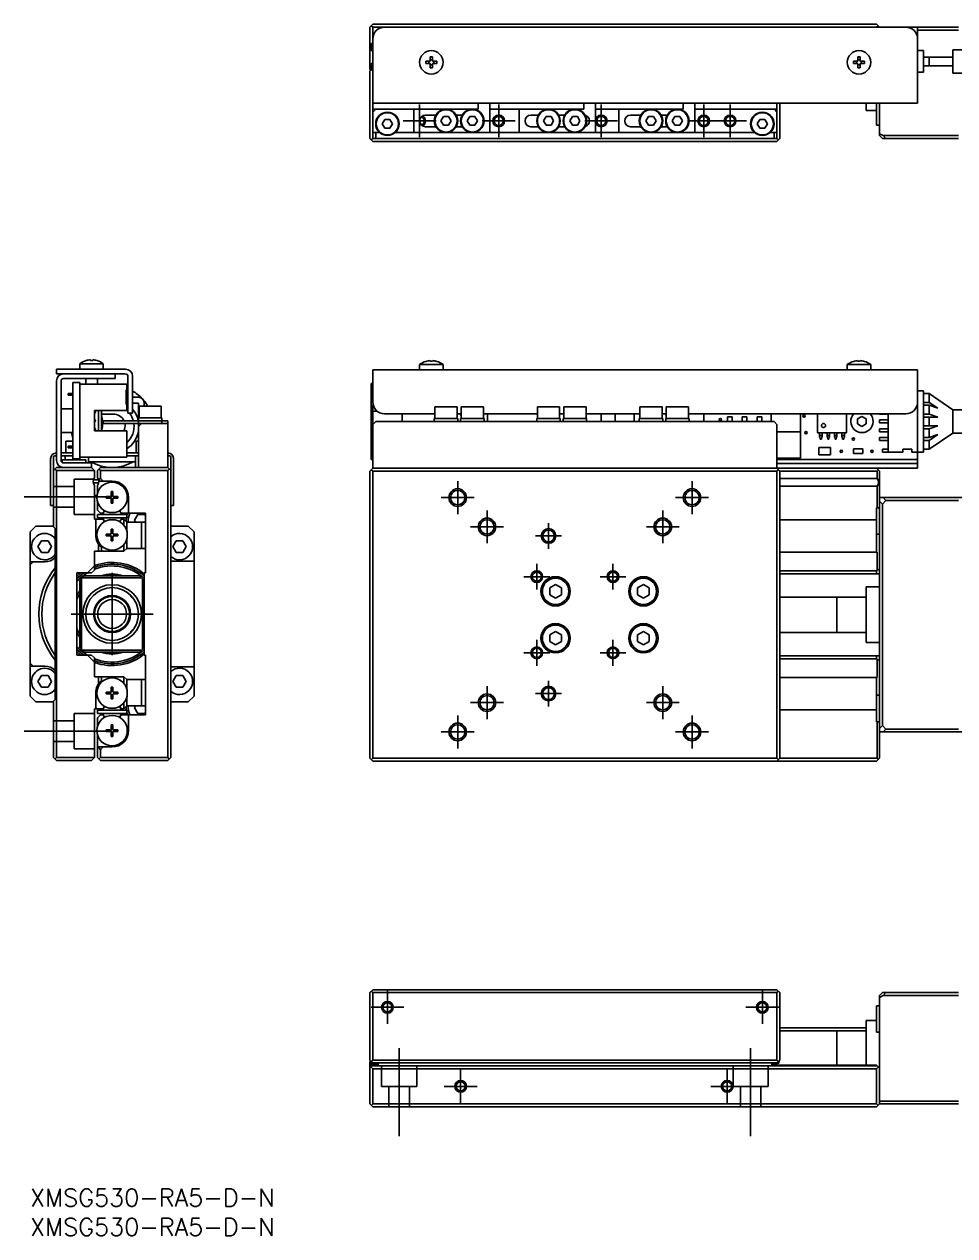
# Model space of a CAD drawing. Extents: x -1 to 643, y -8 to 203.
# Drawn here: x -1 to 157.8, y -8 to 198.8 of the extents above; entities that cross this region are included whole.
import ezdxf

# ---------------------------------------------------------------- set-up
doc = ezdxf.new("R2010")
doc.units = 0
doc.header["$LTSCALE"] = 0.5
doc.linetypes.add('CENTER', pattern=[50.8, 31.75, -6.35, 6.35, -6.35])
doc.linetypes.add('DASHED', pattern=[19.05, 12.7, -6.35])
for name, color, linetype in [('MSM_CENTER', 1, 'CENTER'), ('MSM_CONTINUOUS', 7, 'CONTINUOUS'), ('MSM_DASHED', 4, 'DASHED'), ('MSM_NARROW', 5, 'CONTINUOUS'), ('MSM_PART_NUMBER', 7, 'CONTINUOUS')]:
    doc.layers.add(name, color=color, linetype=linetype)
doc.styles.get("Standard").update_dxf_attribs({"font": 'txt.shx', "height": 1, "bigfont": 'bigfont.shx'})

# ---------------------------------------------------------------- blocks, each defined once
blk = doc.blocks.new('*U2')
at = {"layer": 'MSM_PART_NUMBER'}
blk.add_text('XMSG530-RA5-D-N', height=3, dxfattribs=at).set_placement((0, -3))
blk = doc.blocks.new('*U3')
at = {"layer": 'MSM_PART_NUMBER'}
blk.add_text('XMSG530-RA5-D-N', height=3, dxfattribs=at).set_placement((0, -8))

msp = doc.modelspace()

# ---------------------------------------------------------------- linework, layer by layer
at = {"layer": 'MSM_CENTER'}
for p, q in [((66.5, 185.1), (66.5, 179.5)), ((80, 185.1), (80, 179.5)), ((97.5, 185.1), (97.5, 179.5)), ((115, 185.1), (115, 179.5)), ((119.5, 185.1), (119.5, 179.5)), ((63.7, 182.3), (69.3, 182.3)), ((77.2, 182.3), (82.8, 182.3)), ((94.7, 182.3), (100.3, 182.3)), ((112.2, 182.3), (122.3, 182.3)), ((73, 115.2), (73, 120.8)), ((113, 115.2), (113, 120.8)), ((-1, 118.13), (14, 118.13)), ((70.2, 118), (75.8, 118)), ((110.2, 118), (115.8, 118)), ((78, 110.2), (78, 115.8)), ((108, 110.2), (108, 115.8)), ((75.2, 113), (80.8, 113)), ((88.5, 109.25), (88.5, 113.65)), ((105.2, 113), (110.8, 113)), ((86.3, 111.45), (90.7, 111.45)), ((86.5, 102.3), (86.5, 106.7)), ((99.5, 102.3), (99.5, 106.7)), ((14, 91.13), (14, 105.13)), ((84.3, 104.5), (88.7, 104.5)), ((97.3, 104.5), (101.7, 104.5)), ((7, 98.13), (21, 98.13)), ((86.5, 89.3), (86.5, 93.7)), ((99.5, 89.3), (99.5, 93.7)), ((84.3, 91.5), (88.7, 91.5)), ((97.3, 91.5), (101.7, 91.5)), ((78, 80.2), (78, 85.8)), ((88.5, 82.35), (88.5, 86.75)), ((108, 80.2), (108, 85.8)), ((75.2, 83), (80.8, 83)), ((86.3, 84.55), (90.7, 84.55)), ((105.2, 83), (110.8, 83)), ((73, 75.2), (73, 80.8)), ((113, 75.2), (113, 80.8)), ((-1, 78.13), (14, 78.13)), ((70.2, 78), (75.8, 78)), ((110.2, 78), (115.8, 78)), ((61, 33.8), (61, 28.2)), ((125, 33.8), (125, 28.2)), ((58.2, 31), (63.8, 31)), ((122.2, 31), (127.8, 31)), ((63, 24), (63, 9)), ((123, 24), (123, 9)), ((73.5, 20.3), (73.5, 14.7)), ((119, 20.3), (119, 14.7)), ((70.7, 17.5), (76.3, 17.5)), ((116.2, 17.5), (121.8, 17.5))]:
    msp.add_line(p, q, dxfattribs=at)
at = {"layer": 'MSM_CONTINUOUS'}
for p, q in [((58, 198.3), (58.5, 198.8)), ((58.25, 198.55), (58.5, 198.3)), ((58.5, 198.8), (144.5, 198.8)), ((144.5, 198.8), (145, 198.3)), ((144.5, 198.3), (144.75, 198.55)), ((58, 198.3), (58, 191.1)), ((58.5, 198.3), (58.5, 179.3)), ((58.5, 198.3), (158.5, 198.3)), ((151.5, 198.3), (151.5, 185.3)), ((158.5, 197.8), (151.5, 197.8)), ((58.2, 195.5), (58.2, 194.3)), ((58.5, 195.5), (58.2, 195.5)), ((172.33, 194.45), (157.5, 194.45)), ((157.5, 194.45), (157.5, 190.45)), ((58.5, 194.3), (58.2, 194.3)), ((67.57, 192.5), (68.3, 192.5)), ((68.3, 192.5), (68.3, 193.23)), ((68.7, 193.23), (68.7, 192.5)), ((68.7, 192.5), (69.43, 192.5)), ((140.57, 192.5), (141.3, 192.5)), ((141.3, 192.5), (141.3, 193.23)), ((141.7, 193.23), (141.7, 192.5)), ((141.7, 192.5), (142.43, 192.5)), ((152.5, 194.3), (151.5, 194.3)), ((152.5, 194.3), (152.5, 190.6)), ((157.5, 193.2), (152.5, 193.2)), ((153.5, 193.2), (153.5, 191.7)), ((58.5, 192.3), (58, 191.8)), ((58.5, 191.8), (58, 191.8)), ((58.5, 191.6), (58, 191.6)), ((58, 190.8), (58.5, 191.3)), ((58.1, 191), (58, 191.1)), ((58, 179.3), (58, 190.8)), ((58.1, 190.9), (58.1, 191.1)), ((58.25, 191.05), (58.5, 190.8)), ((58.5, 191.4), (58.4, 191.4)), ((68.3, 192.1), (67.57, 192.1)), ((68.3, 191.37), (68.3, 192.1)), ((68.7, 192.1), (68.7, 191.37)), ((69.43, 192.1), (68.7, 192.1)), ((141.3, 192.1), (140.57, 192.1)), ((141.3, 191.37), (141.3, 192.1)), ((141.7, 192.1), (141.7, 191.37)), ((142.43, 192.1), (141.7, 192.1)), ((152.5, 190.6), (151.5, 190.6)), ((152.5, 191.7), (157.5, 191.7)), ((157.5, 190.45), (172.33, 190.45)), ((151.5, 185.3), (58.5, 185.3)), ((58.5, 183.8), (59, 184.3)), ((76.5, 184.3), (58.5, 184.3)), ((65.5, 180.3), (65.5, 184.3)), ((76.5, 184.3), (76.5, 185.3)), ((78.5, 185.3), (78.5, 180.3)), ((78.5, 184.3), (94.5, 184.3)), ((83.5, 180.3), (83.5, 184.3)), ((94.5, 184.3), (94.5, 185.3)), ((96.5, 185.3), (96.5, 180.3)), ((96.5, 184.3), (111.5, 184.3)), ((100.5, 180.3), (100.5, 184.3)), ((111.5, 184.3), (111.5, 185.3)), ((113.5, 185.3), (113.5, 180.3)), ((113.5, 184.3), (127.5, 184.3)), ((127, 184.3), (127.5, 183.8)), ((127.5, 179.3), (127.5, 185.3)), ((128, 185.3), (128, 179.3)), ((142.7, 184.05), (142.7, 185.3)), ((144.5, 185.3), (144.5, 181.55)), ((145, 179.8), (145, 185.3)), ((60.13, 181.8), (60.57, 182.55)), ((60.57, 182.55), (61.43, 182.55)), ((61.43, 182.55), (61.87, 181.8)), ((69.27, 183.3), (67.5, 183.3)), ((70.13, 182.3), (70.57, 183.05)), ((70.57, 181.55), (70.13, 182.3)), ((70.57, 183.05), (71.43, 183.05)), ((71.43, 183.05), (71.87, 182.3)), ((71.87, 182.3), (71.43, 181.55)), ((73.77, 183.3), (72.73, 183.3)), ((74.63, 182.3), (75.07, 183.05)), ((75.07, 181.55), (74.63, 182.3)), ((75.07, 183.05), (75.93, 183.05)), ((75.93, 183.05), (76.37, 182.3)), ((76.37, 182.3), (75.93, 181.55)), ((86.77, 183.3), (85.5, 183.3)), ((87.63, 182.3), (88.07, 183.05)), ((88.07, 181.55), (87.63, 182.3)), ((88.07, 183.05), (88.93, 183.05)), ((88.93, 183.05), (89.37, 182.3)), ((89.37, 182.3), (88.93, 181.55)), ((91.27, 183.3), (90.23, 183.3)), ((92.13, 182.3), (92.57, 183.05)), ((92.57, 181.55), (92.13, 182.3)), ((92.57, 183.05), (93.43, 183.05)), ((93.43, 183.05), (93.87, 182.3)), ((93.87, 182.3), (93.43, 181.55)), ((104.27, 183.3), (102.5, 183.3)), ((105.13, 182.3), (105.57, 183.05)), ((105.57, 181.55), (105.13, 182.3)), ((105.57, 183.05), (106.43, 183.05)), ((106.43, 183.05), (106.87, 182.3)), ((106.87, 182.3), (106.43, 181.55)), ((108.77, 183.3), (107.73, 183.3)), ((109.63, 182.3), (110.07, 183.05)), ((110.07, 181.55), (109.63, 182.3)), ((110.07, 183.05), (110.93, 183.05)), ((110.93, 183.05), (111.37, 182.3)), ((111.37, 182.3), (110.93, 181.55)), ((124.13, 181.8), (124.57, 182.55)), ((124.57, 182.55), (125.43, 182.55)), ((125.43, 182.55), (125.87, 181.8)), ((142.7, 184.05), (144.5, 184.05)), ((58.5, 180.3), (59.68, 180.3)), ((59, 180.3), (59, 179.3)), ((60.57, 181.05), (60.13, 181.8)), ((61.43, 181.05), (60.57, 181.05)), ((61.87, 181.8), (61.43, 181.05)), ((62.32, 180.3), (123.68, 180.3)), ((67.5, 181.3), (69.27, 181.3)), ((71.43, 181.55), (70.57, 181.55)), ((72.73, 181.3), (73.77, 181.3)), ((75.93, 181.55), (75.07, 181.55)), ((85.5, 181.3), (86.77, 181.3)), ((88.93, 181.55), (88.07, 181.55)), ((90.23, 181.3), (91.27, 181.3)), ((93.43, 181.55), (92.57, 181.55)), ((102.5, 181.3), (104.27, 181.3)), ((106.43, 181.55), (105.57, 181.55)), ((107.73, 181.3), (108.77, 181.3)), ((110.93, 181.55), (110.07, 181.55)), ((124.57, 181.05), (124.13, 181.8)), ((125.43, 181.05), (124.57, 181.05)), ((125.87, 181.8), (125.43, 181.05)), ((126.32, 180.3), (127.5, 180.3)), ((127, 179.3), (127, 180.3)), ((144.5, 181.55), (145, 181.55)), ((145, 180.11), (145.61, 179.8)), ((58, 179.3), (58.5, 178.8)), ((58.5, 179.3), (58.25, 179.05)), ((127.5, 179.3), (58.5, 179.3)), ((127.5, 178.8), (58.5, 178.8)), ((127.75, 179.05), (127.5, 179.3)), ((128, 179.3), (127.5, 178.8)), ((145.5, 179.3), (145, 179.8)), ((158.5, 179.3), (145.5, 179.3)), ((145.61, 179.8), (158.5, 179.8)), ((145.61, 179.8), (146.11, 179.3)), ((12.5, 140.83), (8.5, 140.83)), ((8.5, 140.83), (8.5, 139.93)), ((9.57, 141.39), (9.55, 141.39)), ((10.3, 141.39), (10.3, 141.52)), ((10.7, 141.39), (10.3, 141.39)), ((10.7, 141.52), (10.7, 141.39)), ((11.45, 141.39), (11.43, 141.39)), ((12.5, 139.93), (12.5, 140.83)), ((70.5, 140.7), (66.5, 140.7)), ((66.5, 140.7), (66.5, 139.8)), ((67.57, 141.26), (67.55, 141.26)), ((68.3, 141.26), (68.3, 141.39)), ((68.7, 141.26), (68.3, 141.26)), ((68.7, 141.39), (68.7, 141.26)), ((69.45, 141.26), (69.43, 141.26)), ((70.5, 139.8), (70.5, 140.7)), ((143.5, 140.7), (139.5, 140.7)), ((139.5, 140.7), (139.5, 139.8)), ((140.57, 141.26), (140.55, 141.26)), ((141.3, 141.26), (141.3, 141.39)), ((141.7, 141.26), (141.3, 141.26)), ((141.7, 141.39), (141.7, 141.26)), ((142.45, 141.26), (142.43, 141.26)), ((143.5, 139.8), (143.5, 140.7)), ((4.5, 139.13), (4.5, 139.93)), ((4.5, 139.93), (16.3, 139.93)), ((16.2, 139.13), (4.5, 139.13)), ((14.5, 139.13), (14.5, 138.33)), ((16.7, 132.43), (16.7, 138.63)), ((17.5, 138.73), (17.5, 132.43)), ((58.5, 139.8), (151.5, 139.8)), ((58.5, 134.3), (58.5, 139.8)), ((151.5, 123), (151.5, 139.8)), ((4.5, 137.93), (4.5, 124.33)), ((5.3, 137.93), (5.3, 124.33)), ((14.5, 138.33), (5.7, 138.33)), ((7.3, 137.63), (7.3, 124.63)), ((7.3, 137.63), (8.5, 137.63)), ((8.5, 137.63), (8.5, 124.63)), ((16.5, 137.38), (8.5, 137.38)), ((9.5, 138.33), (9.5, 137.38)), ((11.5, 137.38), (11.5, 138.33)), ((16.5, 136.38), (16.5, 137.38)), ((58.5, 137.5), (58.2, 137.5)), ((58.2, 137.5), (58.2, 124.5)), ((6.5, 135.76), (6.5, 135.51)), ((7.3, 135.76), (6.5, 135.76)), ((7.3, 135.51), (6.5, 135.51)), ((16.4, 133.88), (16.4, 136.38)), ((16.5, 136.38), (16.4, 136.38)), ((16.4, 135.58), (16.5, 135.58)), ((16.4, 135.21), (16.5, 135.21)), ((16.4, 135.06), (16.5, 135.06)), ((16.4, 134.68), (16.5, 134.68)), ((16.5, 134.68), (16.5, 135.58)), ((16.5, 135.13), (16.7, 135.13)), ((17.5, 135.13), (18.5, 135.13)), ((152.5, 136.25), (151.5, 136.25)), ((152.5, 136.25), (152.5, 125.75)), ((153.5, 135.75), (152.5, 135.75)), ((157.5, 133), (153.5, 135.75)), ((153.5, 135.75), (153.5, 134.25)), ((7.3, 133.13), (5.3, 133.13)), ((11, 129.38), (11, 132.88)), ((11, 132.88), (16.5, 132.88)), ((11.7, 132.88), (11.7, 129.38)), ((12.2, 132.88), (12.2, 129.38)), ((16.7, 134.13), (16.4, 134.13)), ((16.5, 133.88), (16.4, 133.88)), ((16.5, 132.88), (16.5, 133.88)), ((17.5, 132.43), (16.7, 132.43)), ((18.5, 134.13), (17.5, 134.13)), ((18.5, 134.13), (18.5, 123.13)), ((22.4, 133.63), (18.6, 133.63)), ((18.6, 133.63), (18.6, 131.63)), ((19.5, 133.63), (19.5, 134.13)), ((22.4, 131.63), (22.4, 133.63)), ((58.58, 133.75), (58.5, 133.75)), ((58.5, 123), (58.5, 133.75)), ((58.5, 132.75), (59.24, 132.75)), ((69.1, 133.5), (69.1, 131.5)), ((72.9, 133.5), (69.1, 133.5)), ((72.9, 131.5), (72.9, 133.5)), ((73.6, 133.5), (73.6, 131.5)), ((77.4, 133.5), (73.6, 133.5)), ((77.4, 131.5), (77.4, 133.5)), ((86.6, 133.5), (86.6, 131.5)), ((90.4, 133.5), (86.6, 133.5)), ((90.4, 131.5), (90.4, 133.5)), ((91.1, 133.5), (91.1, 131.5)), ((94.9, 133.5), (91.1, 133.5)), ((94.9, 131.5), (94.9, 133.5)), ((104.1, 133.5), (104.1, 131.5)), ((107.9, 133.5), (104.1, 133.5)), ((107.9, 131.5), (107.9, 133.5)), ((108.6, 133.5), (108.6, 131.5)), ((112.4, 133.5), (108.6, 133.5)), ((112.4, 131.5), (112.4, 133.5)), ((152.5, 134.25), (153.5, 134.25)), ((153.5, 133.75), (152.5, 133.75)), ((153.5, 134.25), (154.95, 133.25)), ((154.95, 133.25), (153.5, 133.75)), ((153.5, 133.75), (153.5, 132.25)), ((157.5, 133), (157.5, 129)), ((163.24, 133), (157.5, 133)), ((14.21, 132.26), (12.2, 132.26)), ((12.35, 130.26), (12.35, 131.13)), ((12.5, 130.63), (12.5, 131.13)), ((12.5, 131.13), (23.5, 131.13)), ((23.5, 130.63), (12.5, 130.63)), ((18.5, 131.63), (22.5, 131.63)), ((18.5, 130.13), (19, 130.63)), ((22.5, 130.63), (22.5, 131.63)), ((23.5, 123.13), (23.5, 131.13)), ((59, 131), (58.5, 130.5)), ((127, 131), (59, 131)), ((69.1, 132.3), (60.5, 132.3)), ((63.5, 131), (63.5, 132.3)), ((69, 131.5), (69, 131)), ((69, 131.5), (73, 131.5)), ((73.6, 132.3), (72.9, 132.3)), ((73, 131), (73, 131.5)), ((73.5, 131.5), (73.5, 131)), ((73.5, 131.5), (77.5, 131.5)), ((86.6, 132.3), (77.4, 132.3)), ((77.5, 131), (77.5, 131.5)), ((78.1, 131), (78.1, 132.3)), ((86.5, 131.5), (86.5, 131)), ((86.5, 131.5), (90.5, 131.5)), ((91.1, 132.3), (90.4, 132.3)), ((90.5, 131), (90.5, 131.5)), ((91, 131.5), (91, 131)), ((91, 131.5), (95, 131.5)), ((104.1, 132.3), (94.9, 132.3)), ((95, 131), (95, 131.5)), ((97.5, 131), (97.5, 132.3)), ((99.9, 132.3), (99.9, 131)), ((103.1, 131), (103.1, 132.3)), ((104, 131.5), (104, 131)), ((104, 131.5), (108, 131.5)), ((108.6, 132.3), (107.9, 132.3)), ((108, 131), (108, 131.5)), ((108.5, 131.5), (108.5, 131)), ((108.5, 131.5), (112.5, 131.5)), ((149.5, 132.3), (112.4, 132.3)), ((112.5, 131), (112.5, 131.5)), ((115, 131), (115, 132.3)), ((119.83, 131.8), (119.03, 131.8)), ((119.03, 131.8), (119.03, 131)), ((119.83, 131), (119.83, 131.8)), ((121.57, 131.8), (121.57, 131)), ((122.37, 131.8), (121.57, 131.8)), ((122.37, 131), (122.37, 131.8)), ((124.11, 131.8), (124.11, 131)), ((124.91, 131.8), (124.11, 131.8)), ((124.91, 131), (124.91, 131.8)), ((126.5, 131), (126.5, 132.3)), ((127.5, 130.5), (127, 131)), ((127.5, 123), (127.5, 130.5)), ((131.5, 124.75), (131.5, 132.3)), ((134.44, 129.15), (134.44, 132.3)), ((139.34, 132.3), (139.34, 129.15)), ((141.25, 131.43), (142, 131.87)), ((141.25, 130.57), (141.25, 131.43)), ((142, 130.13), (141.25, 130.57)), ((142, 131.87), (142.75, 131.43)), ((142.75, 130.57), (142, 130.13)), ((142.75, 131.43), (142.75, 130.57)), ((145, 132.25), (145, 132.3)), ((145, 132.25), (146.5, 132.25)), ((146.5, 131.25), (145, 131.25)), ((145, 130.75), (145, 131.25)), ((145, 130.75), (146.5, 130.75)), ((146.5, 132.3), (146.5, 125.75)), ((152.5, 132.25), (153.5, 132.25)), ((154.95, 131.75), (152.5, 131.75)), ((153.5, 132.25), (154.95, 131.75)), ((153.5, 131.75), (153.5, 130.25)), ((5.3, 129.13), (7.3, 129.13)), ((16.5, 129.38), (11, 129.38)), ((16.5, 124.88), (16.5, 129.38)), ((131.5, 129.25), (127.5, 129.25)), ((139.24, 129.05), (134.54, 129.05)), ((134.77, 129.05), (134.77, 128.32)), ((135.2, 128.61), (134.77, 128.61)), ((134.89, 128.25), (134.77, 128.32)), ((134.89, 128), (134.89, 128.25)), ((135.2, 128.32), (135.09, 128.25)), ((135.09, 128.25), (135.09, 128)), ((135.2, 129.05), (135.2, 128.32)), ((136.04, 129.05), (136.04, 128.32)), ((136.47, 128.61), (136.04, 128.61)), ((136.16, 128.25), (136.04, 128.32)), ((136.16, 128), (136.16, 128.25)), ((136.47, 128.32), (136.36, 128.25)), ((136.36, 128.25), (136.36, 128)), ((136.47, 129.05), (136.47, 128.32)), ((137.31, 129.05), (137.31, 128.32)), ((137.74, 128.61), (137.31, 128.61)), ((137.43, 128.25), (137.31, 128.32)), ((137.43, 128), (137.43, 128.25)), ((137.74, 128.32), (137.63, 128.25)), ((137.63, 128.25), (137.63, 128)), ((137.74, 129.05), (137.74, 128.32)), ((138.58, 129.05), (138.58, 128.32)), ((139.01, 128.61), (138.58, 128.61)), ((138.7, 128.25), (138.58, 128.32)), ((138.7, 128), (138.7, 128.25)), ((139.01, 128.32), (138.9, 128.25)), ((138.9, 128.25), (138.9, 128)), ((139.01, 129.05), (139.01, 128.32)), ((146.5, 129.75), (145, 129.75)), ((145, 129.25), (145, 129.75)), ((145, 129.25), (146.5, 129.25)), ((146.5, 128.25), (145, 128.25)), ((145, 127.75), (145, 128.25)), ((152.5, 130.25), (154.95, 130.25)), ((153.5, 129.75), (152.5, 129.75)), ((152.5, 128.25), (153.5, 128.25)), ((154.95, 130.25), (153.5, 129.75)), ((153.5, 129.75), (153.5, 128.25)), ((153.5, 126.25), (157.5, 129)), ((153.5, 128.25), (154.95, 128.75)), ((154.95, 128.75), (153.5, 127.75)), ((157.5, 129), (163.24, 129)), ((7.3, 127.63), (6.1, 127.63)), ((6.1, 127.63), (6.1, 125.63)), ((6.5, 126.76), (6.5, 126.51)), ((7.3, 126.76), (6.5, 126.76)), ((7.3, 126.51), (6.5, 126.51)), ((18.5, 127.63), (18.1, 127.63)), ((18.1, 127.63), (18.1, 125.63)), ((134.62, 126.55), (134.62, 125.3)), ((136.62, 126.55), (134.62, 126.55)), ((134.89, 128), (135.09, 128)), ((136.16, 128), (136.36, 128)), ((136.62, 125.3), (136.62, 126.55)), ((137.43, 128), (137.63, 128)), ((138.7, 128), (138.9, 128)), ((142.14, 126.32), (140.54, 126.32)), ((140.54, 126.32), (140.54, 125.52)), ((142.14, 125.52), (142.14, 126.32)), ((145, 127.75), (146.5, 127.75)), ((145.5, 125.75), (145.5, 126.25)), ((146.5, 126.25), (145.5, 126.25)), ((149, 126.25), (150.5, 126.25)), ((149, 125.75), (149, 126.25)), ((150.5, 125.75), (150.5, 126.25)), ((153.5, 127.75), (152.5, 127.75)), ((152.5, 126.25), (153.5, 126.25)), ((153.5, 127.75), (153.5, 126.25)), ((3.5, 116.63), (3.5, 124.63)), ((4, 113.03), (4, 124.93)), ((4.5, 125.13), (4.2, 125.13)), ((7.3, 125.63), (5.3, 125.63)), ((7.3, 125.13), (5.3, 125.13)), ((5.5, 124.43), (9.5, 124.43)), ((5.5, 124.43), (5.5, 123.99)), ((6, 125.13), (6, 124.43)), ((7.3, 124.63), (8.5, 124.63)), ((8.5, 124.88), (16.5, 124.88)), ((9.5, 123.93), (9.5, 124.43)), ((10, 123.93), (10, 124.88)), ((10, 124.13), (18, 124.13)), ((18.5, 125.63), (16.5, 125.63)), ((18.5, 125.13), (16.5, 125.13)), ((18, 125.13), (18, 123.13)), ((23.8, 125.13), (23.5, 125.13)), ((24, 124.93), (24, 73.63)), ((24.5, 116.63), (24.5, 124.63)), ((58.2, 124.5), (58.5, 124.5)), ((131.5, 124.75), (127.5, 124.75)), ((127.5, 124.5), (151.5, 124.5)), ((134.62, 125.3), (136.62, 125.3)), ((140.54, 125.52), (142.14, 125.52)), ((145.5, 125.75), (149, 125.75)), ((150.5, 125.75), (152.5, 125.75)), ((4, 122.63), (4.5, 123.13)), ((4.5, 122.63), (4.25, 122.88)), ((4.5, 123.13), (10.5, 123.13)), ((4.5, 122.63), (4.5, 73.63)), ((11, 122.63), (4.5, 122.63)), ((5.7, 123.93), (10.5, 123.93)), ((10.5, 123.93), (10.5, 123.13)), ((10.5, 123.13), (11, 122.63)), ((11, 122.63), (11, 121.39)), ((12, 123.13), (11.5, 122.63)), ((11.5, 121.39), (11.5, 122.63)), ((12, 122.63), (11.75, 122.88)), ((12, 123.13), (23.5, 123.13)), ((12, 122.63), (12, 121.33)), ((23.5, 122.63), (12, 122.63)), ((23.5, 123.13), (24, 122.63)), ((23.75, 122.88), (23.5, 122.63)), ((23.5, 73.63), (23.5, 122.63)), ((58.5, 123), (58, 122.5)), ((58, 73.5), (58, 122.5)), ((58.25, 122.75), (58.5, 122.5)), ((58.5, 123), (151.5, 123)), ((58.5, 122.5), (58.5, 73.5)), ((127.5, 122.5), (58.5, 122.5)), ((127.5, 123.8), (151.5, 123.8)), ((128, 122.5), (127.5, 123)), ((127.5, 122.5), (127.75, 122.75)), ((127.5, 73.5), (127.5, 122.5)), ((144.6, 122.5), (128, 122.5)), ((128, 122.5), (128, 73.5)), ((145, 122.5), (144.5, 123)), ((144.6, 122.5), (144.8, 122.7)), ((144.6, 121.26), (144.6, 122.5)), ((145, 73.5), (145, 122.5)), ((10.77, 120.53), (11.73, 120.53)), ((10.8, 121.03), (11.7, 121.03)), ((11, 120.07), (11, 114.33)), ((11.5, 120.07), (11.5, 118.75)), ((12, 121.33), (11.73, 120.95)), ((11.74, 120.83), (14, 120.83)), ((12.5, 120.83), (12, 121.33)), ((128, 121.26), (144.6, 121.26)), ((11, 118.33), (11.42, 118.33)), ((11.4, 118.13), (11, 118.13)), ((13, 118.18), (13.8, 118.18)), ((13, 118.18), (13, 117.89)), ((13, 117.89), (13.8, 117.89)), ((13.53, 117.89), (13.53, 118.18)), ((13.86, 119.03), (14.15, 119.03)), ((13.86, 118.24), (13.86, 119.03)), ((14.15, 118.5), (13.86, 118.5)), ((14.15, 118.24), (14.15, 119.03)), ((14.21, 118.18), (15, 118.18)), ((14.21, 117.89), (15, 117.89)), ((14.47, 117.89), (14.47, 118.18)), ((15, 118.18), (15, 117.89)), ((16.8, 115.33), (16.8, 118.03)), ((144.6, 119.94), (128, 119.94)), ((144.6, 116.25), (144.6, 119.94)), ((145, 118), (174, 118)), ((145.61, 118), (146.11, 117.5)), ((4, 116.63), (3.5, 116.63)), ((11.5, 117.32), (11.5, 115.83)), ((11.5, 115.83), (12, 115.33)), ((13.86, 117.03), (13.86, 117.83)), ((13.86, 117.56), (14.15, 117.56)), ((13.86, 117.03), (14.15, 117.03)), ((14.15, 117.03), (14.15, 117.83)), ((24.5, 116.63), (24, 116.63)), ((145, 116.25), (144.5, 116.25)), ((144.5, 108.7), (144.5, 116.25)), ((145.5, 116.89), (145, 117.39)), ((146.11, 117.5), (145.5, 116.89)), ((145.5, 116.89), (145.5, 79.11)), ((158.5, 117.5), (146.11, 117.5)), ((12.46, 114.33), (11, 114.33)), ((11.2, 111.63), (11.2, 114.33)), ((11.5, 115.13), (11.5, 114.53)), ((11.5, 115.13), (16.5, 115.13)), ((11.5, 114.53), (16.5, 114.53)), ((12, 115.33), (12.46, 115.33)), ((12.54, 115.47), (12.46, 115.33)), ((12.46, 114.33), (12.67, 113.96)), ((15.54, 115.33), (15.33, 115.71)), ((15.46, 114.19), (15.54, 114.33)), ((15.54, 115.33), (19.7, 115.33)), ((16, 114.33), (15.54, 114.33)), ((16, 113.29), (16, 114.33)), ((16.5, 113.83), (16, 114.33)), ((16.5, 115.13), (16.5, 114.53)), ((16.5, 113.83), (16.5, 112.35)), ((19.7, 113.83), (16.5, 113.83)), ((17.85, 114.13), (18.42, 115.13)), ((18.02, 113.83), (17.85, 114.13)), ((18.42, 115.13), (19.58, 115.13)), ((19, 109.33), (19, 113.83)), ((19.58, 115.13), (19.7, 114.92)), ((19.7, 105.13), (19.7, 115.33)), ((144.5, 114.2), (128, 114.2)), ((1, 113.13), (0, 112.13)), ((0, 84.13), (0, 112.13)), ((1, 113.13), (4, 113.13)), ((4, 113.03), (4.3, 112.73)), ((4.3, 83.53), (4.3, 112.73)), ((13, 111.78), (13.8, 111.78)), ((13, 111.78), (13, 111.49)), ((13.53, 111.49), (13.53, 111.78)), ((13.86, 112.63), (14.15, 112.63)), ((13.86, 111.84), (13.86, 112.63)), ((14.15, 112.1), (13.86, 112.1)), ((14.15, 111.84), (14.15, 112.63)), ((14.21, 111.78), (15, 111.78)), ((14.47, 111.49), (14.47, 111.78)), ((15, 111.78), (15, 111.49)), ((24, 113.13), (27, 113.13)), ((28, 112.13), (27, 113.13)), ((28, 112.13), (28, 84.13)), ((144.5, 111.75), (145, 111.75)), ((1.35, 109.63), (1.92, 110.63)), ((1.92, 108.63), (1.35, 109.63)), ((1.92, 110.63), (3.08, 110.63)), ((3.08, 110.63), (3.65, 109.63)), ((3.65, 109.63), (3.08, 108.63)), ((11.7, 108.83), (11.7, 110.04)), ((13, 111.49), (13.8, 111.49)), ((13.86, 110.63), (13.86, 111.43)), ((13.86, 111.16), (14.15, 111.16)), ((13.86, 110.63), (14.15, 110.63)), ((14.15, 110.63), (14.15, 111.43)), ((14.21, 111.49), (15, 111.49)), ((16, 108.83), (16, 109.97)), ((16.5, 110.92), (16.5, 109.33)), ((24.35, 109.63), (24.92, 110.63)), ((24.92, 108.63), (24.35, 109.63)), ((24.92, 110.63), (26.08, 110.63)), ((26.08, 110.63), (26.65, 109.63)), ((26.65, 109.63), (26.08, 108.63)), ((3.08, 108.63), (1.92, 108.63)), ((16, 108.83), (11, 108.83)), ((11, 108.83), (11, 105.63)), ((12.2, 109.49), (12.2, 108.83)), ((16, 108.83), (16.5, 109.33)), ((16.5, 109.33), (19.7, 109.33)), ((26.08, 108.63), (24.92, 108.63)), ((144.6, 108.7), (128, 108.7)), ((144.6, 105.64), (144.6, 108.7)), ((0, 106.53), (0.5, 107.03)), ((2.5, 107.03), (0, 107.03)), ((9.79, 105.13), (11, 106.34)), ((11, 105.63), (10.5, 105.13)), ((28, 107.13), (24, 107.13)), ((128, 105.5), (144.5, 105.5)), ((144.5, 105.5), (144.6, 105.64)), ((144.5, 105), (144.5, 105.5)), ((145, 105.81), (144.6, 105.64)), ((8, 105.13), (8, 91.13)), ((10.5, 105.13), (8, 105.13)), ((9.3, 104.63), (8.5, 103.83)), ((8.5, 92.43), (8.5, 103.83)), ((8.8, 104.13), (8.8, 92.13)), ((19, 104.33), (9, 104.33)), ((9.3, 104.63), (18.7, 104.63)), ((18.7, 104.63), (19.5, 103.83)), ((19.2, 92.13), (19.2, 104.13)), ((19.5, 91.13), (19.5, 105.13)), ((19.5, 105.13), (19.7, 105.13)), ((145, 105), (128, 105)), ((88.7, 102.58), (89.7, 103.15)), ((88.7, 101.42), (88.7, 102.58)), ((89.7, 100.85), (88.7, 101.42)), ((89.7, 103.15), (90.7, 102.58)), ((90.7, 101.42), (89.7, 100.85)), ((90.7, 102.58), (90.7, 101.42)), ((103.7, 102.58), (104.7, 103.15)), ((103.7, 101.42), (103.7, 102.58)), ((104.7, 100.85), (103.7, 101.42)), ((104.7, 103.15), (105.7, 102.58)), ((105.7, 101.42), (104.7, 100.85)), ((105.7, 102.58), (105.7, 101.42)), ((142.7, 93.25), (142.7, 102.75)), ((145, 102.75), (142.7, 102.75)), ((17.2, 101.11), (17.2, 101.3)), ((17.2, 101.11), (17.43, 100.88)), ((17.43, 101.05), (17.43, 100.88)), ((17.43, 100.88), (17.56, 100.88)), ((142.7, 101), (128, 101)), ((137.7, 95), (137.7, 101)), ((17.43, 95.38), (17.2, 95.16)), ((17.2, 94.97), (17.2, 95.16)), ((17.43, 95.38), (17.43, 95.21)), ((17.56, 95.38), (17.43, 95.38)), ((88.7, 94.58), (89.7, 95.15)), ((89.7, 95.15), (90.7, 94.58)), ((103.7, 94.58), (104.7, 95.15)), ((104.7, 95.15), (105.7, 94.58)), ((88.7, 93.42), (88.7, 94.58)), ((89.7, 92.85), (88.7, 93.42)), ((90.7, 93.42), (89.7, 92.85)), ((90.7, 94.58), (90.7, 93.42)), ((103.7, 93.42), (103.7, 94.58)), ((104.7, 92.85), (103.7, 93.42)), ((105.7, 93.42), (104.7, 92.85)), ((105.7, 94.58), (105.7, 93.42)), ((128, 95), (142.7, 95)), ((142.7, 93.25), (145, 93.25)), ((8, 91.13), (10.5, 91.13)), ((9.3, 91.63), (8.5, 92.43)), ((9, 91.93), (19, 91.93)), ((18.7, 91.63), (9.3, 91.63)), ((11, 89.93), (9.79, 91.13)), ((10.5, 91.13), (11, 90.63)), ((19.5, 92.43), (18.7, 91.63)), ((19.7, 91.13), (19.5, 91.13)), ((19.7, 80.93), (19.7, 91.13)), ((87.2, 91.8), (87.2, 91.89)), ((87.2, 91.8), (87.26, 91.74)), ((128, 91), (145, 91)), ((144.5, 90.5), (144.5, 91)), ((0.5, 89.23), (0, 89.73)), ((2.5, 89.23), (0, 89.23)), ((11, 90.63), (11, 87.43)), ((24, 89.13), (28, 89.13)), ((144.5, 90.5), (128, 90.5)), ((144.6, 90.36), (144.5, 90.5)), ((144.6, 87.3), (144.6, 90.36)), ((144.6, 90.36), (145, 90.19)), ((1.35, 86.63), (1.92, 87.63)), ((1.92, 87.63), (3.08, 87.63)), ((3.08, 87.63), (3.65, 86.63)), ((16, 87.43), (11, 87.43)), ((11.7, 86.23), (11.7, 87.43)), ((12.2, 87.43), (12.2, 86.78)), ((16, 86.29), (16, 87.43)), ((16.5, 86.93), (16, 87.43)), ((16.5, 86.93), (16.5, 85.35)), ((19.7, 86.93), (16.5, 86.93)), ((19, 82.43), (19, 86.93)), ((24.35, 86.63), (24.92, 87.63)), ((24.92, 87.63), (26.08, 87.63)), ((26.08, 87.63), (26.65, 86.63)), ((128, 87.3), (144.6, 87.3)), ((144.5, 79.75), (144.5, 87.3)), ((1.92, 85.63), (1.35, 86.63)), ((3.08, 85.63), (1.92, 85.63)), ((3.65, 86.63), (3.08, 85.63)), ((13.86, 85.63), (14.15, 85.63)), ((13.86, 84.84), (13.86, 85.63)), ((14.15, 85.1), (13.86, 85.1)), ((14.15, 84.84), (14.15, 85.63)), ((24.92, 85.63), (24.35, 86.63)), ((26.08, 85.63), (24.92, 85.63)), ((26.65, 86.63), (26.08, 85.63)), ((0, 84.13), (1, 83.13)), ((4, 83.13), (1, 83.13)), ((4.3, 83.53), (4, 83.23)), ((4, 73.63), (4, 83.23)), ((11.2, 84.63), (11.2, 81.93)), ((13, 84.78), (13.8, 84.78)), ((13, 84.78), (13, 84.49)), ((13, 84.49), (13.8, 84.49)), ((13.53, 84.49), (13.53, 84.78)), ((13.86, 83.63), (13.86, 84.43)), ((13.86, 84.16), (14.15, 84.16)), ((13.86, 83.63), (14.15, 83.63)), ((14.15, 83.63), (14.15, 84.43)), ((14.21, 84.78), (15, 84.78)), ((14.21, 84.49), (15, 84.49)), ((14.47, 84.49), (14.47, 84.78)), ((15, 84.78), (15, 84.49)), ((16, 81.93), (16, 82.97)), ((16.5, 83.92), (16.5, 82.43)), ((27, 83.13), (24, 83.13)), ((27, 83.13), (28, 84.13)), ((145, 84.25), (144.5, 84.25)), ((11, 81.93), (11, 73.63)), ((12.46, 81.93), (11, 81.93)), ((11.5, 81.73), (11.5, 81.13)), ((11.5, 81.73), (16.5, 81.73)), ((11.5, 81.13), (16.5, 81.13)), ((12, 80.93), (11.5, 80.43)), ((12, 80.93), (12.46, 80.93)), ((12.67, 82.31), (12.46, 81.93)), ((12.46, 80.93), (12.54, 80.79)), ((15.33, 80.56), (15.54, 80.93)), ((15.54, 81.93), (15.46, 82.07)), ((16, 81.93), (15.54, 81.93)), ((15.54, 80.93), (19.7, 80.93)), ((16, 81.93), (16.5, 82.43)), ((16.5, 82.43), (19.7, 82.43)), ((16.5, 81.73), (16.5, 81.13)), ((16.8, 80.93), (16.8, 78.23)), ((17.85, 82.13), (18.02, 82.43)), ((18.42, 81.13), (17.85, 82.13)), ((19.58, 81.13), (18.42, 81.13)), ((19.7, 81.34), (19.58, 81.13)), ((144.5, 81.8), (128, 81.8)), ((11.5, 78.95), (11.5, 80.43)), ((13.86, 79.23), (14.15, 79.23)), ((13.86, 78.44), (13.86, 79.23)), ((14.15, 78.7), (13.86, 78.7)), ((14.15, 78.44), (14.15, 79.23)), ((144.5, 79.75), (145, 79.75)), ((144.6, 73.5), (144.6, 79.75)), ((145, 78.61), (145.5, 79.11)), ((145.5, 79.11), (146.11, 78.5)), ((11.4, 78.13), (11, 78.13)), ((11.5, 73.63), (11.5, 77.52)), ((13, 78.38), (13.8, 78.38)), ((13, 78.38), (13, 78.09)), ((13, 78.09), (13.8, 78.09)), ((13.53, 78.09), (13.53, 78.38)), ((13.86, 77.23), (13.86, 78.03)), ((13.86, 77.76), (14.15, 77.76)), ((13.86, 77.23), (14.15, 77.23)), ((14.15, 77.23), (14.15, 78.03)), ((14.21, 78.38), (15, 78.38)), ((14.21, 78.09), (15, 78.09)), ((14.47, 78.09), (14.47, 78.38)), ((15, 78.38), (15, 78.09)), ((180, 78), (145, 78)), ((146.11, 78.5), (145.61, 78)), ((146.11, 78.5), (158.5, 78.5)), ((11.5, 75.43), (14, 75.43)), ((11.65, 75.43), (12, 74.93)), ((12, 74.93), (12.5, 75.43)), ((12, 74.93), (12, 73.63)), ((4.5, 73.13), (4, 73.63)), ((4.25, 73.38), (4.5, 73.63)), ((4.5, 73.63), (11, 73.63)), ((10.5, 73.13), (4.5, 73.13)), ((11, 73.63), (10.5, 73.13)), ((12, 73.13), (11.5, 73.63)), ((11.75, 73.38), (12, 73.63)), ((12, 73.63), (23.5, 73.63)), ((23.5, 73.13), (12, 73.13)), ((23.5, 73.63), (23.75, 73.38)), ((24, 73.63), (23.5, 73.13)), ((58, 73.5), (58.5, 73)), ((58.5, 73.5), (58.25, 73.25)), ((58.5, 73.5), (127.5, 73.5)), ((144.5, 73), (58.5, 73)), ((127.75, 73.25), (127.5, 73.5)), ((127.5, 73), (128, 73.5)), ((128, 73.5), (144.6, 73.5)), ((144.5, 73), (145, 73.5)), ((144.8, 73.3), (144.6, 73.5)), ((58, 33.5), (58.5, 34)), ((58, 22), (58, 33.5)), ((58.25, 33.75), (58.5, 33.5)), ((58.5, 34), (127.5, 34)), ((127.5, 33.5), (58.5, 33.5)), ((58.5, 33.5), (58.5, 22)), ((127.5, 34), (128, 33.5)), ((127.5, 33.5), (127.75, 33.75)), ((127.5, 22), (127.5, 33.5)), ((128, 33.5), (128, 22)), ((145, 33), (145.5, 33.5)), ((145.5, 33.5), (158.5, 33.5)), ((146.11, 33.5), (145.61, 33)), ((145, 31.25), (144.5, 31.25)), ((144.5, 31.25), (144.5, 26.75)), ((145.61, 33), (145, 32.69)), ((145, 14.5), (145, 33)), ((158.5, 33), (145.61, 33)), ((142.7, 27.5), (128, 27.5)), ((142.7, 27), (128, 27)), ((137.7, 21), (137.7, 27)), ((144.5, 28.75), (142.7, 28.75)), ((142.7, 21.1), (142.7, 28.75)), ((144.5, 26.75), (145, 26.75)), ((58.5, 21.5), (58, 22)), ((58, 21.7), (58.1, 21.8)), ((58, 14.5), (58, 21.7)), ((59.4, 21.2), (58, 21.2)), ((58, 21), (58.5, 20.5)), ((58, 21), (144.6, 21)), ((58.1, 21.7), (58.1, 21.9)), ((58.5, 22), (58.25, 21.75)), ((58.4, 21.4), (59.1, 21.4)), ((58.5, 22), (127.5, 22)), ((127.5, 21.5), (58.5, 21.5)), ((59.4, 21.5), (59.4, 21.2)), ((126.6, 21.5), (126.6, 21.1)), ((144.5, 21.1), (126.6, 21.1)), ((126.9, 21.4), (127.6, 21.4)), ((127.75, 21.75), (127.5, 22)), ((128, 22), (127.5, 21.5)), ((127.9, 21.9), (127.9, 21.7)), ((145, 20.6), (144.5, 21.1)), ((144.5, 20.5), (144.8, 20.8)), ((144.5, 20.5), (58.5, 20.5)), ((58.5, 20.5), (58.5, 14.5)), ((144.5, 14.5), (144.5, 20.5)), ((58, 14.5), (58.5, 14)), ((58.5, 14.5), (58.25, 14.25)), ((58.5, 14.5), (144.5, 14.5)), ((144.75, 14.25), (144.5, 14.5)), ((145, 14.5), (144.5, 14)), ((145, 15), (158.5, 15)), ((158.5, 14.5), (145, 14.5)), ((144.5, 14), (58.5, 14))]:
    msp.add_line(p, q, dxfattribs=at)
for centre, radius in [((68.5, 192.3), 2), ((141.5, 192.3), 2), ((71, 182.3), 2), ((71, 182.3), 1.9), ((75.5, 182.3), 2), ((75.5, 182.3), 1.9), ((88.5, 182.3), 2), ((88.5, 182.3), 1.9), ((93, 182.3), 2), ((93, 182.3), 1.9), ((106, 182.3), 2), ((106, 182.3), 1.9), ((110.5, 182.3), 2), ((110.5, 182.3), 1.9), ((61, 181.8), 2), ((61, 181.8), 1.9), ((97.5, 182.3), 0.783), ((125, 181.8), 2), ((125, 181.8), 1.9), ((117.84, 131.32), 0.2), ((132.13, 131.95), 0.2), ((135.44, 130.3), 0.35), ((132.45, 129.11), 0.2), ((140.54, 128), 0.2), ((138.48, 125.92), 0.2), ((143.72, 125.92), 0.2), ((14, 118.03), 2.6), ((14, 111.63), 2.6), ((88.5, 111.45), 1.01), ((89.7, 102), 2.5), ((89.7, 102), 2.25), ((104.7, 102), 2.5), ((104.7, 102), 2.25), ((14, 98.13), 5), ((14, 98.13), 4.5), ((14, 98.13), 3.15), ((14, 98.13), 3), ((89.7, 94), 2.5), ((89.7, 94), 2.25), ((104.7, 94), 2.5), ((104.7, 94), 2.25), ((14, 84.63), 2.6), ((88.5, 84.55), 1.01), ((14, 78.23), 2.6)]:
    msp.add_circle(centre, radius, dxfattribs=at)
at = {"layer": 'MSM_CONTINUOUS', "extrusion": (0, 0, -1)}
for centre, radius in [((-80, 182.3), 0.783), ((-115, 182.3), 0.783), ((-119.5, 182.3), 0.783), ((-73, 118), 1.23), ((-113, 118), 1.23), ((-78, 113), 1.23), ((-108, 113), 1.23), ((-86.5, 104.5), 0.783), ((-99.5, 104.5), 0.783), ((-86.5, 91.5), 0.783), ((-99.5, 91.5), 0.783), ((-78, 83), 1.23), ((-108, 83), 1.23), ((-73, 78), 1.23), ((-113, 78), 1.23), ((-61, 31), 0.783), ((-125, 31), 0.783), ((-73.5, 17.5), 0.783), ((-119, 17.5), 0.783)]:
    msp.add_circle(centre, radius, dxfattribs=at)
at = {"layer": 'MSM_CONTINUOUS'}
for centre, radius, start, end in [((60.5, 196.3), 2, 90, 180), ((149.5, 196.3), 2, 0, 90), ((68.5, 192.3), 0.95, 167.8468, 192.1532), ((68.5, 192.3), 0.435, 152.6335, 207.3665), ((68.5, 192.3), 0.95, 77.8468, 102.1532), ((68.5, 192.3), 0.435, 62.6335, 117.3665), ((68.5, 192.3), 0.435, 332.6335, 27.3665), ((68.5, 192.3), 0.95, 347.8468, 12.1532), ((141.5, 192.3), 0.95, 167.8468, 192.1532), ((141.5, 192.3), 0.435, 152.6335, 207.3665), ((141.5, 192.3), 0.95, 77.8468, 102.1532), ((141.5, 192.3), 0.435, 62.6335, 117.3665), ((141.5, 192.3), 0.435, 332.6335, 27.3665), ((141.5, 192.3), 0.95, 347.8468, 12.1532), ((58.4, 191.1), 0.3, 90, 180), ((68.5, 192.3), 0.435, 242.6335, 297.3665), ((68.5, 192.3), 0.95, 257.8468, 282.1532), ((141.5, 192.3), 0.435, 242.6335, 297.3665), ((141.5, 192.3), 0.95, 257.8468, 282.1532), ((67.5, 182.3), 1, 90, 270), ((66.5, 182.3), 0.783, 293.0634, 66.9366), ((85.5, 182.3), 1, 90, 270), ((94.5, 182.3), 1, 284.4775, 75.5225), ((102.5, 182.3), 1, 90, 270), ((10.5, 138.33), 3.2, 107.27, 128.6822), ((10.5, 138.33), 3.19, 93.5904, 106.9053), ((10.5, 138.33), 3.19, 73.0947, 86.4096), ((10.5, 138.33), 3.2, 51.3178, 72.73), ((68.5, 138.2), 3.2, 107.27, 128.6822), ((68.5, 138.2), 3.19, 93.5904, 106.9053), ((68.5, 138.2), 3.19, 73.0947, 86.4096), ((68.5, 138.2), 3.2, 51.3178, 72.73), ((141.5, 138.2), 3.2, 107.27, 128.6822), ((141.5, 138.2), 3.19, 93.5904, 106.9053), ((141.5, 138.2), 3.19, 73.0947, 86.4096), ((141.5, 138.2), 3.2, 51.3178, 72.73), ((5.7, 137.93), 1.2, 90, 180), ((16.2, 138.63), 0.5, 0, 90), ((16.3, 138.73), 1.2, 0, 90), ((5.7, 137.93), 0.4, 90, 180), ((14, 130.13), 7, 67.3119, 69.0752), ((14, 130.13), 7, 43.4242, 60), ((18.5, 134.13), 1, 0, 90), ((14, 130.13), 7, 30, 39.8429), ((10.9, 132.63), 0.25, 293.5782, 66.4218), ((14, 130.13), 4.57, 53.7855, 58.3207), ((14, 130.13), 3.75, 43.9455, 48.1897), ((14, 130.13), 3.75, 15.466, 37.8309), ((14, 130.13), 4.57, 12.6397, 40.016), ((60.5, 134.3), 2, 180, 270), ((149.5, 134.3), 2, 270, 0), ((10.9, 131.13), 0.25, 293.5782, 66.4218), ((10.35, 131.13), 2, 337.6684, 22.3316), ((14.21, 130.26), 2, 25.7294, 90), ((14.21, 130.26), 2, 333.84, 10.6099), ((14, 130.13), 3.75, 311.8103, 7.6623), ((72, 131), 1.9, 32.6369, 43.1736), ((107, 131), 1.9, 32.6369, 43.1736), ((142, 131), 1.9, 136.8264, 43.1736), ((14, 130.13), 7, 188.2132, 196.835), ((10.9, 129.63), 0.25, 293.5782, 66.4218), ((10.35, 130.26), 2, 337.6684, 0), ((14, 130.13), 4.57, 303.1646, 349.9589), ((134.54, 129.15), 0.1, 180, 270), ((139.24, 129.15), 0.1, 270, 0), ((4.5, 124.63), 1, 90, 180), ((4.2, 124.93), 0.2, 90, 180), ((5.7, 124.33), 1.2, 180, 270), ((5.7, 124.33), 0.4, 180, 270), ((14, 130.13), 7, 238.9973, 301.0027), ((23.5, 124.63), 1, 0, 90), ((23.8, 124.93), 0.2, 0, 90), ((11.75, 120.73), 1, 138.5904, 221.4096), ((10.75, 120.73), 1, 318.5904, 41.4096), ((14, 118.03), 2.8, 0, 90), ((143.85, 120.6), 1, 318.5904, 41.4096), ((13.8, 118.24), 0.06, 270, 0), ((13.8, 117.83), 0.06, 0, 90), ((14.21, 118.24), 0.06, 180, 270), ((14.21, 117.83), 0.06, 90, 180), ((14, 114.83), 1.59, 143.8028, 169.1069), ((14, 114.83), 1.59, 190.8931, 216.1972), ((14.12, 114.72), 1.75, 142.994, 154.5052), ((14.12, 114.95), 1.75, 214.5052, 217.006), ((13.89, 114.72), 1.75, 34.5052, 37.006), ((13.89, 114.95), 1.75, 322.994, 334.5052), ((14.12, 114.83), 1.59, 10.8931, 18.3584), ((14.12, 114.83), 1.59, 341.6416, 349.1069), ((19, 114.13), 2.6, 171.1501, 184.5966), ((19, 114.13), 2.6, 152.5136, 164.0576), ((19, 114.13), 2.25, 147.769, 187.6623), ((2.5, 109.63), 2.25, 36.8699, 323.1301), ((13.8, 111.84), 0.06, 270, 0), ((14.21, 111.84), 0.06, 180, 270), ((25.5, 109.63), 2.25, 228.1897, 131.8103), ((14, 111.63), 2.8, 180, 229.9948), ((13.8, 111.43), 0.06, 0, 90), ((14.21, 111.43), 0.06, 90, 180), ((2.5, 109.63), 2.6, 270, 313.8131), ((14, 98.13), 12.5, 140.8958, 219.1042), ((14, 98.13), 8.8, 51.3178, 109.9323), ((14, 98.13), 8.5, 49.6798, 110.6673), ((14, 98.13), 8.2, 47.8764, 111.4601), ((14, 98.13), 12, 143.9334, 216.0666), ((14, 98.13), 8.8, 127.3018, 132.9859), ((14, 98.13), 8.5, 124.5603, 134.9009), ((14, 98.13), 8.2, 121.3881, 137.0297), ((14, 98.13), 6.8, 72.9174, 107.0826), ((14, 98.13), 6.8, 143.9811, 151.9275), ((14, 98.13), 6.5, 147.7958, 157.3801), ((14, 98.13), 6.5, 202.6199, 212.2042), ((14, 98.13), 6.8, 208.0725, 216.0189), ((14, 98.13), 8.2, 222.9703, 238.6118), ((14, 98.13), 8.5, 225.0991, 235.4397), ((14, 98.13), 8.8, 227.0141, 232.6982), ((14, 98.13), 8.2, 248.5399, 312.1236), ((14, 98.13), 8.5, 249.3327, 310.3202), ((14, 98.13), 8.8, 250.0677, 308.6822), ((14, 98.13), 6.8, 252.9174, 287.0826), ((2.5, 86.63), 2.6, 46.1869, 90), ((2.5, 86.63), 2.25, 36.8699, 323.1301), ((25.5, 86.63), 2.25, 228.1897, 131.8103), ((14, 84.63), 2.8, 130.0052, 180), ((13.8, 84.84), 0.06, 270, 0), ((14.21, 84.84), 0.06, 180, 270), ((13.8, 84.43), 0.06, 0, 90), ((14.21, 84.43), 0.06, 90, 180), ((14, 81.43), 1.59, 143.8028, 169.1069), ((14, 81.43), 1.59, 190.8931, 216.1972), ((14.12, 81.55), 1.75, 205.4948, 217.006), ((14.12, 81.32), 1.75, 142.994, 145.4948), ((14, 81.43), 1.59, 10.8931, 36.1972), ((13.89, 81.32), 1.75, 25.4948, 37.006), ((14, 81.43), 1.59, 323.8028, 349.1069), ((19, 82.13), 2.6, 175.4034, 188.8499), ((19, 82.13), 2.6, 195.9424, 207.4864), ((19, 82.13), 2.25, 172.3377, 212.231), ((13.89, 81.55), 1.75, 322.994, 325.4948), ((13.8, 78.44), 0.06, 270, 0), ((13.8, 78.03), 0.06, 0, 90), ((14, 78.23), 2.8, 270, 0), ((14.21, 78.44), 0.06, 180, 270), ((14.21, 78.03), 0.06, 90, 180), ((58.4, 21.7), 0.3, 180, 270), ((59.1, 21.7), 0.3, 270, 318.1897), ((126.9, 21.7), 0.3, 221.8103, 270), ((127.6, 21.7), 0.3, 270, 0)]:
    msp.add_arc(centre, radius, start, end, dxfattribs=at)
at = {"layer": 'MSM_DASHED'}
for p, q in [((10.83, 121.13), (7.5, 121.13)), ((7.5, 121.13), (7.5, 115.13)), ((7.5, 119.88), (4, 119.88)), ((4, 116.38), (7.5, 116.38)), ((7.5, 115.13), (11, 115.13)), ((7.5, 81.13), (7.5, 75.13)), ((11, 81.13), (7.5, 81.13)), ((7.5, 79.88), (4, 79.88)), ((4, 76.38), (7.5, 76.38)), ((7.5, 75.13), (11, 75.13)), ((60, 21), (60, 17.5)), ((66, 17.5), (66, 21)), ((120, 21), (120, 17.5)), ((126, 17.5), (126, 21)), ((60, 17.5), (66, 17.5)), ((61.25, 17.5), (61.25, 14)), ((64.75, 14), (64.75, 17.5)), ((120, 17.5), (126, 17.5)), ((121.25, 17.5), (121.25, 14)), ((124.75, 14), (124.75, 17.5))]:
    msp.add_line(p, q, dxfattribs=at)
at = {"layer": 'MSM_NARROW'}
for p, q in [((17.56, 100.88), (17.56, 100.88)), ((17.56, 95.38), (17.56, 95.38))]:
    msp.add_line(p, q, dxfattribs=at)
for centre, radius in [((80, 182.3), 1), ((97.5, 182.3), 1), ((115, 182.3), 1), ((119.5, 182.3), 1), ((73, 118), 1.5), ((113, 118), 1.5), ((78, 113), 1.5), ((108, 113), 1.5), ((88.5, 111.45), 1.25), ((86.5, 104.5), 1), ((99.5, 104.5), 1), ((14, 98.13), 2.46), ((86.5, 91.5), 1), ((99.5, 91.5), 1), ((88.5, 84.55), 1.25), ((78, 83), 1.5), ((108, 83), 1.5), ((73, 78), 1.5), ((113, 78), 1.5), ((61, 31), 1), ((125, 31), 1), ((73.5, 17.5), 1), ((119, 17.5), 1)]:
    msp.add_circle(centre, radius, dxfattribs=at)
msp.add_arc((66.5, 182.3), 1, 300, 60, dxfattribs=at)

# ---------------------------------------------------------------- block references
at = {"layer": 'MSM_CONTINUOUS'}
for name in ['*U2', '*U3']:
    msp.add_blockref(name, (0, 0), dxfattribs=at)

doc.saveas('drawing.dxf')
